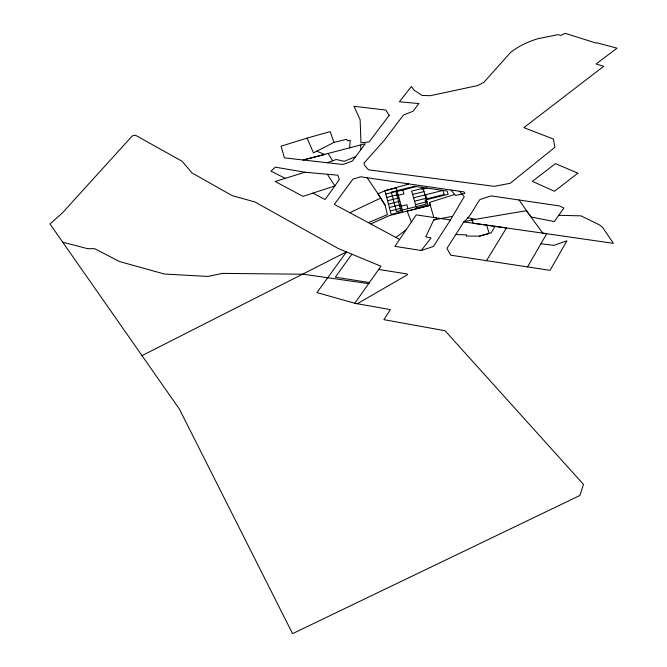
<?xml version="1.0" encoding="UTF-8"?>
<svg xmlns="http://www.w3.org/2000/svg" width="667" height="667" viewBox="0 0 667 667"><rect width="100%" height="100%" fill="white"/><g stroke="black" fill="none" stroke-linecap="round" stroke-linejoin="round"><path stroke-width="1" d="M349.583 148.016L350.258 140.303L347.699 140.812L346.49 139.361L333.984 142.421L313.473 152.868L307.087 138.111L281.074 146.19L284.409 157.862L343.055 164.491L352.459 160.98L365.291 143.73L303.101 159.997L324.779 154.544L316.783 151.184M452.468 216.35L433.717 219.918L425.763 236.835L431.032 237.952L421.261 250.509L394.922 246.34L416.208 214.891L450.458 219.952L464.257 196.598L459.446 191.262L409.171 183.959L385.226 190.62L378.039 193.847L367.167 177.747L360.689 176.78L352.943 179.131L334.325 204.369L399.616 239.486M527.497 266.975L546.715 233.708L473.203 223.212L471.719 219.943L463.798 221.886L446.957 248.416L450.759 255.194L550.05 270.352L566.9 240.845L553.877 245.356L540.887 243.797M495.089 226.33L491.112 232.858L479.331 236.176L466.166 236.001L466.6 234.909L455.803 234.476M486.451 260.755L506.478 227.964L463.798 221.886C471.294 215.833 474.387 206.978 480.015 199.516L491.137 195.89L559.355 205.911L563.898 207.996L554.335 221.552L530.999 216.983L519.018 199.942M450.458 219.952L433.425 246.465L421.261 250.509M351.901 254.185L346.456 251.918L316.942 292.58L354.819 303.285L380.932 266.225L351.901 254.185L335.293 277.18L369.426 282.533L368.668 283.633L303.327 274.229L222.386 273.387L207.904 276.43L164.482 274.037L119.676 261.606L94.547 248.666L87.669 248.691L62.706 242.188M395.798 237.444L406.103 229.865M142.013 355.611L346.456 251.918L338.169 248.483L254.869 201.934L232.199 195.648L191.996 172.92L182.133 161.297L135.326 135.151L132.299 135.893L62.064 213.29L49.967 223.962L179.456 409.188L292.563 633.65L579.898 495.481L583.475 484.392L445.047 330.732L383.884 319.66L390.387 309.596L354.819 303.285L357.329 303.735L407.595 274.654L407.17 273.945L378.639 269.476M349.508 212.848L380.699 198.099L385.134 205.219L387.385 214.649L368.376 222.62M370.827 223.895L389.428 215.574L430.332 205.278L429.506 202.435L454.711 194.464L455.436 195.448L464.907 193.313L463.94 191.913L459.446 191.262M407.203 184.509L408.671 183.884L367.167 177.747M355.703 156.62L344.28 161.289L336.168 159.513L327.43 162.723M304.961 172.236L275.196 181.482L302.943 196.365L334.876 185.968L339.336 179.398L337.785 175.188L304.961 172.236L275.288 167.159L270.96 171.169L285.284 178.347M479.331 236.176L489.119 233.417L486.66 225.113M307.087 138.111L330.207 131.616L333.984 142.421M385.834 194.064L397.14 191.204M416.391 186.56L396.065 191.696L400.784 210.514M386.71 197.399L398.049 194.539M397.057 195.656L403.894 193.93L402.793 189.995M426.98 188.102L422.061 189.345L421.461 187.302M387.594 200.759L398.958 197.891M412.615 194.447L424.004 191.571M388.486 204.135L399.883 201.259M413.573 197.807L424.996 194.922M389.378 207.529L400.809 204.652M414.541 201.192L425.996 198.299M399.783 206.52L406.895 204.727L407.996 208.696M390.27 210.947L401.742 208.062M415.516 204.594L427.005 201.692M430.332 205.278L407.145 211.122L411.372 222.053M433.717 219.918L436.285 219.451L436.135 217.834M558.454 215.291L580.99 215.858L599.483 224.904L602.459 227.222L613.407 243.347L542.771 233.15L526.413 210.697L471.719 219.943L475.329 219.335L467.617 217.717M312.931 193.113L325.087 199.508L334.876 185.968L327.48 174.437M451.059 190.037L454.711 194.464M380.699 198.099L378.039 193.847L385.134 205.219M328.214 153.685L332.65 160.805M429.506 202.435L433.808 217.492M360.697 145.064L360.88 149.641M418.784 103.552L413.14 111.231L403.518 114.982L383.884 140.77L363.915 163.207L364.916 165.791L368.492 169.793L494.18 186.335L510.18 183.292L554.852 147.349L553.393 139.036L523.862 127.639L603.677 66.325L596.081 63.99L617.033 48.166L596.69 42.763L596.248 43.105L565.224 33.35L560.864 35.401L558.062 34.659L537.635 38.761A60.747 32.791 -10 0 0 510.68 52.326L483.858 82.374L477.48 85.609L430.282 95.698L422.078 95.448L413.949 90.078L411.389 86.51L399.375 101.776L418.784 103.552M389.22 115.291L369.159 141.913L360.93 142.83L360.147 119.777L354.019 106.32L385.801 110.047L389.22 115.291M577.855 173.203L554.46 191.296L532.358 181.349L555.486 163.598L577.855 173.203M396.231 187.894L384.967 190.745L391.17 214.382L402.676 211.489L396.231 187.894M414.449 186.276L391.304 192.129L396.515 211.589L426.28 204.094L425.104 200.1L448.166 194.289L447.14 191.037L414.449 186.276M423.011 188.236L411.664 191.104L416.491 208.012L428.014 205.111L423.011 188.236M442.88 190.42L425.721 194.739L426.93 198.791L444.139 194.456L442.88 190.42"/></g></svg>
